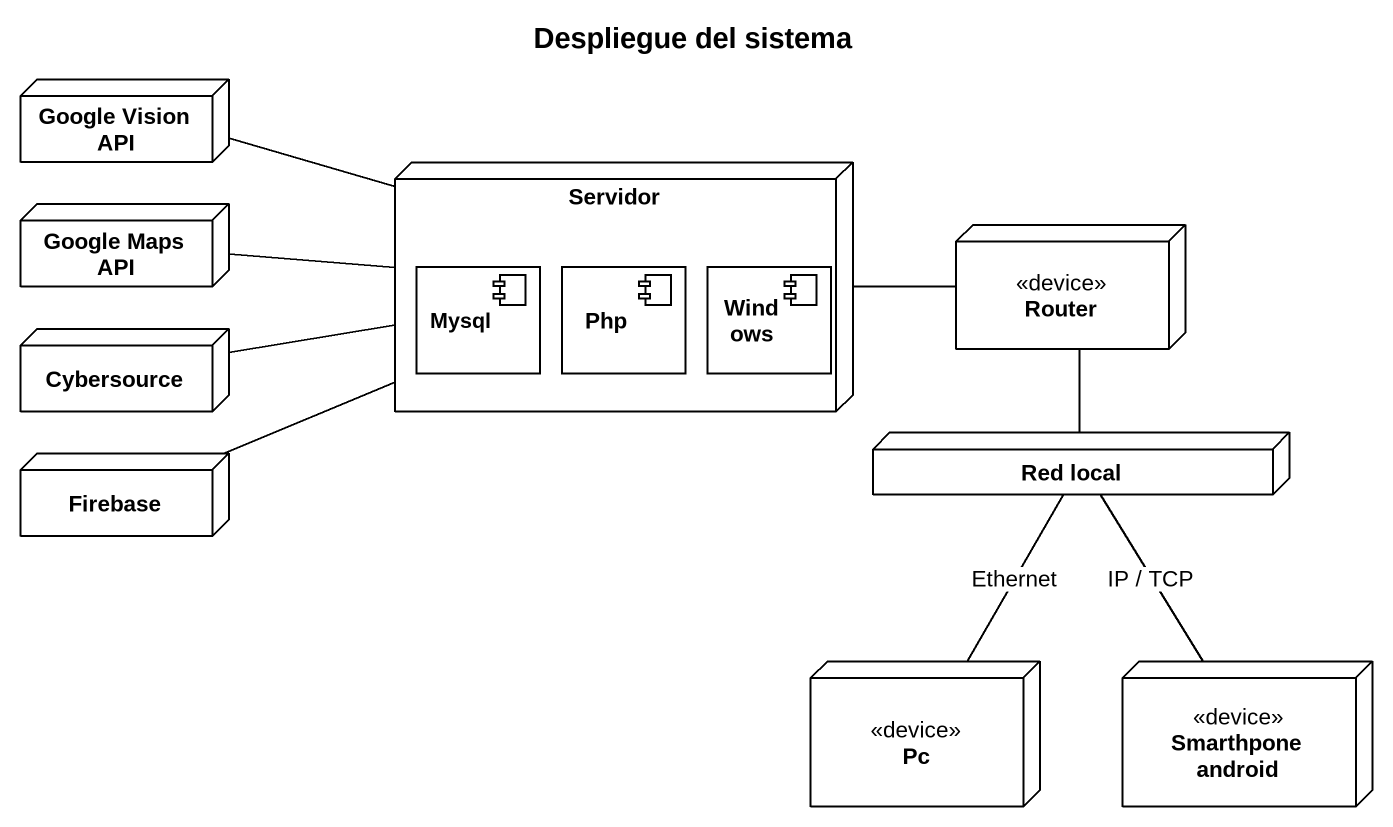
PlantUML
@startuml
title Despliegue del sistema
node "Google Vision API" as Google_Vision_API
node Servidor {
  component Mysql
  component Php
  component Windows
}
node "Google Maps API" as Google_Maps_API
node Router <<device>>
node Cybersource
node "Red local" as Red_local
node Firebase
node Pc <<device>>
node "Smarthpone android" as Smarthpone_android <<device>>
Servidor -left- Google_Vision_API
Servidor -left- Google_Maps_API
Servidor -left- Cybersource
Servidor -left- Firebase
Router -left- Servidor
Router -- Red_local
Red_local -- Pc : Ethernet
Red_local -- Smarthpone_android : IP / TCP
@enduml
